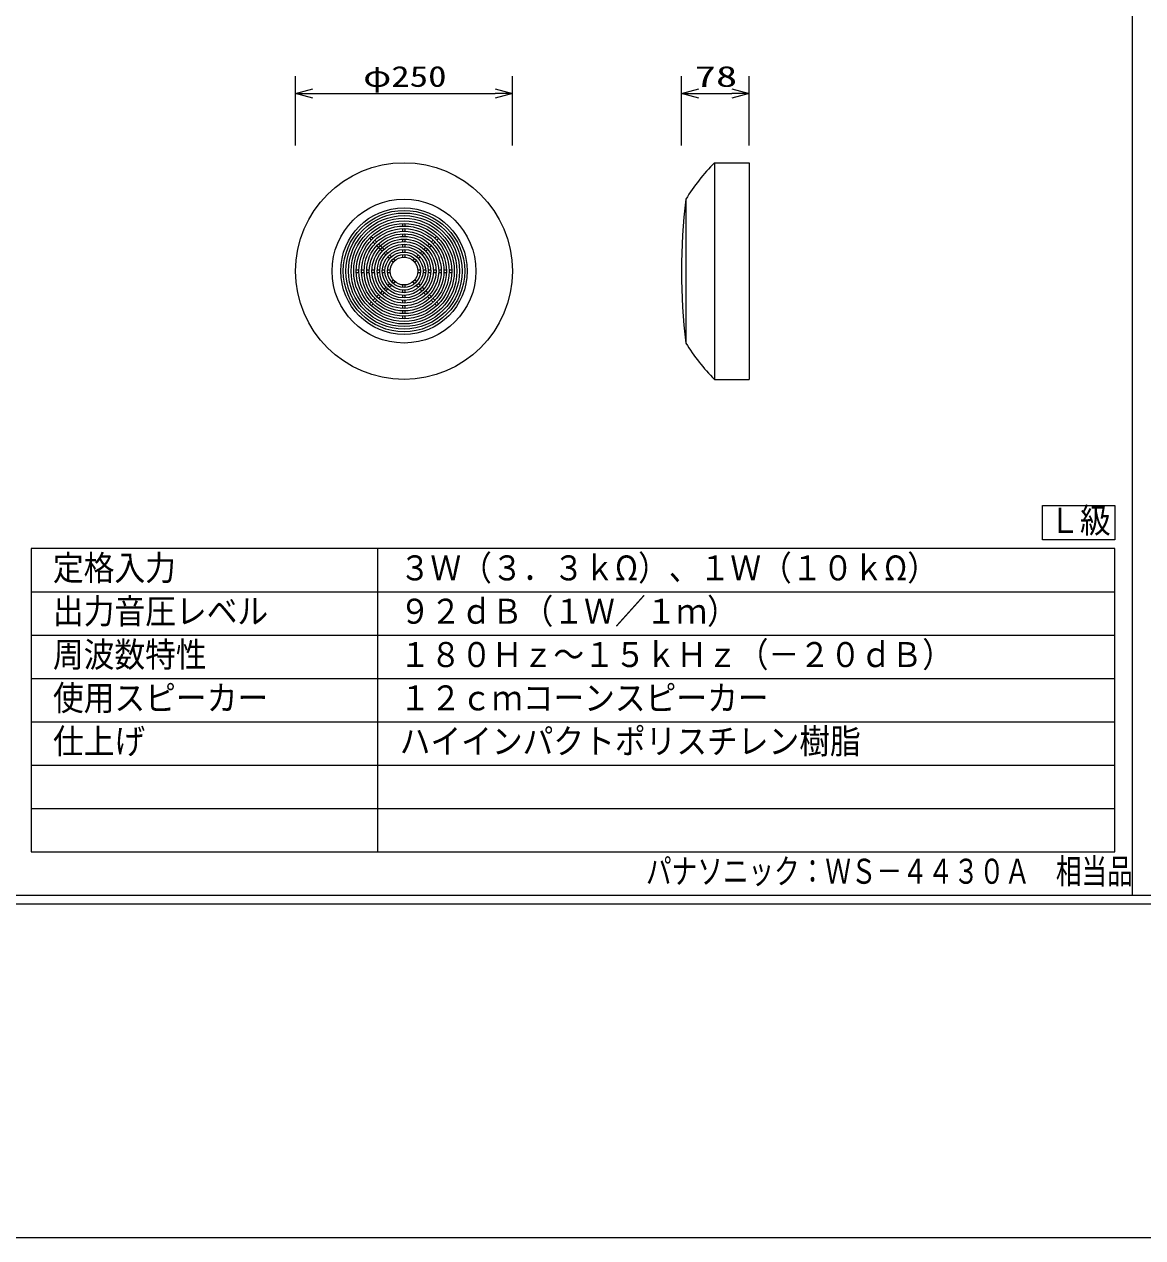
# Model space of a CAD drawing. Units: millimetres on the paper. Extents: x -401 to 401, y -280 to 280.
# Drawn here: x -127.8 to 1.2, y -279.5 to -139.5 of the extents above; entities that cross this region are included whole.
import ezdxf
from ezdxf.enums import TextEntityAlignment as Align

# ---------------------------------------------------------------- set-up
doc = ezdxf.new("R2010")
doc.units = ezdxf.units.MM
for name, color, linetype, lineweight in [('0-0_HOJO', 134, 'Continuous', 9), ('0-1_WAKU', 4, 'Continuous', 9), ('0-3_WAKU-M', 7, 'Continuous', 9), ('0-5_GAIKEI', 4, 'Continuous', 9), ('0-6_SUNPO', 7, 'Continuous', 9), ('0-7_MOJI1', 7, 'Continuous', 9)]:
    doc.layers.add(name, color=color, linetype=linetype, lineweight=lineweight)
doc.layers.add('0-8_相当品', color=4, linetype='Continuous')
doc.styles.add('ＭＳ ゴシック', font='')
doc.styles.get('ＭＳ ゴシック').set_extended_font_data('MS Gothic')

# ---------------------------------------------------------------- blocks, each defined once
blk = doc.blocks.new('_OPEN30')
at = {"layer": '0-6_SUNPO'}
blk.add_line((0, 0), (-1, 0), dxfattribs=at)
blk.add_lwpolyline([(-1, 0.2679), (0, 0), (-1, -0.2679)], dxfattribs=at)

msp = doc.modelspace()

# ---------------------------------------------------------------- linework, layer by layer
at = {"layer": '0-0_HOJO'}
msp.add_lwpolyline([(400.606, 279.547), (400.606, -279.512), (-400.584, -279.512)], dxfattribs=at)
at = {"layer": '0-1_WAKU', "color": 3}
for p, q in [((-126.989, -199.983), (-126.989, -234.983)), ((-1.989, -199.983), (-126.989, -199.983)), ((-86.989, -234.983), (-86.989, -199.983)), ((-1.989, -234.983), (-1.989, -199.983)), ((-1.989, -234.983), (-1.989, -199.983)), ((-126.989, -234.983), (-1.989, -234.983))]:
    msp.add_line(p, q, dxfattribs=at)
at = {"layer": '0-1_WAKU'}
for p, q in [((-126.989, -204.983), (-1.989, -204.983)), ((-126.989, -209.983), (-1.989, -209.983)), ((-126.989, -214.983), (-1.989, -214.983)), ((-126.989, -219.983), (-1.989, -219.983)), ((-126.989, -224.983), (-1.989, -224.983)), ((-126.989, -229.983), (-1.989, -229.983))]:
    msp.add_line(p, q, dxfattribs=at)
at = {"layer": '0-3_WAKU-M'}
msp.add_line((0.011, 240.017), (0.011, -239.983), dxfattribs=at)
at = {"layer": '0-3_WAKU-M', "color": 3}
msp.add_line((-386.989, -239.983), (387.011, -239.983), dxfattribs=at)
msp.add_lwpolyline([(388.011, 241.017), (-387.989, 241.017), (-387.989, -240.983), (388.011, -240.983)], dxfattribs=at)
at = {"layer": '0-5_GAIKEI', "color": 7}
for p, q in [((-48.174, -155.483), (-44.174, -155.483)), ((-44.174, -155.483), (-44.174, -180.483)), ((-51.474, -159.683), (-51.474, -176.283)), ((-48.174, -180.483), (-44.174, -180.483))]:
    msp.add_line(p, q, dxfattribs=at)
at = {"layer": '0-5_GAIKEI'}
for p, q in [((-48.174, -155.483), (-48.174, -180.483)), ((-84.139, -162.785), (-84.139, -162.485)), ((-84.139, -163.385), (-84.139, -163.085)), ((-84.139, -163.986), (-84.139, -163.685)), ((-83.839, -162.785), (-83.839, -162.485)), ((-83.839, -163.385), (-83.839, -163.085)), ((-83.839, -163.986), (-83.839, -163.685)), ((-87.983, -164.201), (-87.771, -164.413)), ((-87.771, -163.989), (-87.558, -164.201)), ((-87.558, -164.626), (-87.346, -164.838)), ((-87.346, -164.414), (-87.134, -164.626)), ((-87.134, -165.05), (-86.497, -165.687)), ((-86.922, -164.838), (-86.285, -165.475)), ((-84.139, -164.586), (-84.139, -164.286)), ((-84.139, -165.187), (-84.139, -164.886)), ((-83.839, -164.586), (-83.839, -164.286)), ((-83.839, -165.187), (-83.839, -164.886)), ((-81.056, -164.838), (-81.269, -165.05)), ((-80.844, -165.05), (-81.057, -165.262)), ((-80.632, -164.414), (-80.844, -164.626)), ((-80.42, -164.626), (-80.632, -164.838)), ((-80.208, -163.989), (-80.42, -164.201)), ((-79.995, -164.201), (-80.208, -164.413)), ((-86.285, -165.899), (-86.072, -166.112)), ((-86.073, -165.687), (-85.86, -165.9)), ((-85.86, -166.324), (-85.647, -166.537)), ((-85.648, -166.112), (-85.435, -166.325)), ((-85.222, -166.537), (-85.009, -166.75)), ((-84.139, -165.788), (-84.139, -165.487)), ((-84.139, -166.39), (-84.139, -166.089)), ((-83.839, -165.788), (-83.839, -165.487)), ((-83.839, -166.39), (-83.839, -166.089)), ((-82.756, -166.537), (-82.969, -166.75)), ((-82.331, -166.112), (-82.543, -166.325)), ((-82.118, -166.324), (-82.331, -166.537)), ((-81.906, -165.687), (-82.118, -165.9)), ((-81.694, -165.899), (-81.906, -166.112)), ((-81.481, -165.263), (-81.693, -165.475)), ((-81.269, -165.475), (-81.481, -165.687)), ((-89.487, -167.833), (-89.187, -167.833)), ((-88.887, -167.833), (-88.587, -167.833)), ((-88.287, -167.833), (-87.986, -167.833)), ((-87.686, -167.833), (-87.386, -167.833)), ((-87.085, -167.833), (-86.785, -167.833)), ((-86.485, -167.833), (-86.184, -167.833)), ((-85.883, -167.833), (-85.582, -167.833)), ((-85.434, -166.75), (-85.222, -166.962)), ((-82.544, -166.75), (-82.757, -166.962)), ((-82.396, -167.833), (-82.095, -167.833)), ((-81.794, -167.833), (-81.494, -167.833)), ((-81.193, -167.833), (-80.893, -167.833)), ((-80.592, -167.833), (-80.292, -167.833)), ((-79.992, -167.833), (-79.692, -167.833)), ((-79.392, -167.833), (-79.091, -167.833)), ((-78.791, -167.833), (-78.491, -167.833)), ((-89.487, -168.133), (-89.187, -168.133)), ((-88.887, -168.133), (-88.587, -168.133)), ((-88.287, -168.133), (-87.986, -168.133)), ((-87.686, -168.133), (-87.386, -168.133)), ((-87.085, -168.133), (-86.785, -168.133)), ((-86.485, -168.133), (-86.184, -168.133)), ((-85.883, -168.133), (-85.582, -168.133)), ((-85.222, -169.003), (-85.434, -169.216)), ((-85.009, -169.215), (-85.222, -169.428)), ((-82.969, -169.215), (-82.756, -169.428)), ((-82.757, -169.003), (-82.544, -169.216)), ((-82.396, -168.133), (-82.095, -168.133)), ((-81.794, -168.133), (-81.494, -168.133)), ((-81.193, -168.133), (-80.893, -168.133)), ((-80.592, -168.133), (-80.292, -168.133)), ((-79.992, -168.133), (-79.692, -168.133)), ((-79.392, -168.133), (-79.091, -168.133)), ((-78.791, -168.133), (-78.491, -168.133)), ((-86.922, -170.703), (-87.134, -170.915)), ((-86.497, -170.279), (-86.709, -170.491)), ((-86.285, -170.491), (-86.497, -170.703)), ((-86.072, -169.854), (-86.285, -170.066)), ((-85.86, -170.066), (-86.073, -170.278)), ((-85.647, -169.429), (-85.86, -169.641)), ((-85.435, -169.641), (-85.648, -169.853)), ((-84.139, -169.877), (-84.139, -169.576)), ((-84.139, -170.478), (-84.139, -170.178)), ((-84.139, -171.079), (-84.139, -170.779)), ((-83.839, -169.877), (-83.839, -169.576)), ((-83.839, -170.478), (-83.839, -170.178)), ((-83.839, -171.079), (-83.839, -170.779)), ((-82.543, -169.641), (-82.331, -169.853)), ((-82.331, -169.429), (-82.118, -169.641)), ((-82.118, -170.066), (-81.906, -170.278)), ((-81.906, -169.854), (-81.694, -170.066)), ((-81.693, -170.491), (-81.481, -170.703)), ((-81.481, -170.279), (-81.269, -170.491)), ((-81.057, -170.703), (-80.844, -170.915)), ((-87.771, -171.552), (-87.983, -171.764)), ((-87.558, -171.764), (-87.771, -171.976)), ((-87.346, -171.128), (-87.558, -171.34)), ((-87.134, -171.34), (-87.346, -171.552)), ((-86.709, -170.915), (-86.922, -171.128)), ((-84.139, -171.68), (-84.139, -171.379)), ((-84.139, -172.28), (-84.139, -171.98)), ((-83.839, -171.68), (-83.839, -171.379)), ((-83.839, -172.28), (-83.839, -171.98)), ((-81.269, -170.915), (-81.056, -171.128)), ((-80.844, -171.34), (-80.632, -171.552)), ((-80.632, -171.128), (-80.42, -171.34)), ((-80.42, -171.764), (-80.208, -171.976)), ((-80.208, -171.552), (-79.995, -171.764)), ((-84.139, -172.88), (-84.139, -172.58)), ((-84.139, -173.481), (-84.139, -173.181)), ((-83.839, -172.88), (-83.839, -172.58)), ((-83.839, -173.481), (-83.839, -173.181))]:
    msp.add_line(p, q, dxfattribs=at)
at = {"layer": '0-5_GAIKEI', "color": 7}
msp.add_circle((-83.989, -167.983), 12.5, dxfattribs=at)
at = {"layer": '0-5_GAIKEI'}
for radius in [8.3, 7.3, 7, 6.7, 6.4, 6.1, 5.8, 5.5, 5.2, 4.9, 4.6, 4.3, 4, 3.7, 3.4, 3.1, 2.8, 2.5, 2.2, 1.9, 1.6]:
    msp.add_circle((-83.989, -167.983), radius, dxfattribs=at)
at = {"layer": '0-5_GAIKEI', "color": 7}
for centre, radius, start, end in [((-30.6, -172.687), 24.594, 135.60864, 148.07691), ((17.166, -167.983), 69.14, 173.10523, 186.89477), ((-30.6, -163.278), 24.594, 211.92309, 224.39136)]:
    msp.add_arc(centre, radius, start, end, dxfattribs=at)
at = {"layer": '0-6_SUNPO'}
for p, q in [((-96.489, -153.483), (-96.489, -145.483)), ((-71.489, -153.483), (-71.489, -145.483)), ((-51.974, -153.483), (-51.974, -145.483)), ((-44.174, -153.483), (-44.174, -145.483)), ((-94.489, -147.483), (-73.489, -147.483)), ((-49.974, -147.483), (-46.174, -147.483))]:
    msp.add_line(p, q, dxfattribs=at)
at = {"layer": '0-7_MOJI1'}
msp.add_lwpolyline([(-10.31, -195.016), (-1.989, -195.016), (-1.989, -198.983), (-10.31, -198.983)], close=True, dxfattribs=at)

# ---------------------------------------------------------------- block references
at = {"layer": '0-6_SUNPO', "xscale": 2, "yscale": 2, "rotation": 180}
for p in [(-96.489, -147.483), (-51.974, -147.483)]:
    msp.add_blockref('_OPEN30', p, dxfattribs=at)
at = {"layer": '0-6_SUNPO', "xscale": 2, "yscale": 2}
for p in [(-71.489, -147.483), (-44.174, -147.483)]:
    msp.add_blockref('_OPEN30', p, dxfattribs=at)

# ---------------------------------------------------------------- texts
at = {"layer": '0-6_SUNPO', "style": 'ＭＳ ゴシック'}
for s, width, p in [('φ250', 1.3, (-88.692, -147.445)), ('78', 1.5, (-50.455, -147.445))]:
    msp.add_text(s, height=2.405, dxfattribs=dict(at, width=width)).set_placement(p, align=Align.BOTTOM_LEFT)
at = {"layer": '0-7_MOJI1', "style": 'ＭＳ ゴシック', "width": 0.9}
for s, p in [('Ｌ級', (-9.549, -199.054)), ('定格入力', (-124.489, -204.538)), ('３Ｗ（３．３ｋΩ）、１Ｗ（１０ｋΩ）', (-84.489, -204.538)), ('出力音圧レベル', (-124.489, -209.538)), ('９２ｄＢ（１Ｗ／１ｍ）', (-84.489, -209.538)), ('周波数特性', (-124.489, -214.538)), ('１８０Ｈｚ～１５ｋＨｚ（－２０ｄＢ）', (-84.489, -214.538)), ('使用スピーカー', (-124.489, -219.538)), ('１２ｃｍコーンスピーカー', (-84.489, -219.538)), ('仕上げ', (-124.489, -224.538)), ('ハイインパクトポリスチレン樹脂', (-84.489, -224.538))]:
    msp.add_text(s, height=2.889, dxfattribs=at).set_placement(p, align=Align.BOTTOM_LEFT)
at = {"layer": '0-8_相当品', "style": 'ＭＳ ゴシック', "width": 0.75}
msp.add_text('パナソニック：ＷＳ－４４３０Ａ\u3000相当品', height=2.889, dxfattribs=at).set_placement((-56.069, -239.538), align=Align.BOTTOM_LEFT)

doc.saveas('drawing.dxf')
